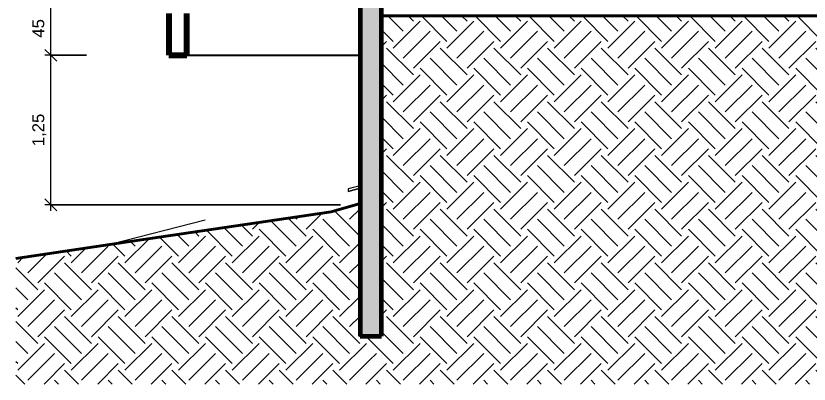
# Model space of a CAD drawing. Header units: millimetres. Extents: x -23755 to 62003, y -3000 to 6760.
# Drawn here: x 49388 to 56026, y -3000 to 80 of the extents above; entities that cross this region are included whole.
import ezdxf

# ---------------------------------------------------------------- set-up
doc = ezdxf.new("R2010")
doc.units = ezdxf.units.MM
for name, color, linetype, lineweight in [('A-ANNO-DIMS', 211, 'Continuous', 9), ('A-ANNO-DIMS-50', 211, 'Continuous', 9), ('A-WALL', 113, 'Continuous', 25), ('A-WALL-PATT', 111, 'Continuous', 25), ('C-TOPO', 7, 'Continuous', 9), ('S-BEAM', 12, 'Continuous', 25)]:
    doc.layers.add(name, color=color, linetype=linetype, lineweight=lineweight)
doc.styles.add('@Arial Unicode MS', font='', dxfattribs={"height": 100})
doc.styles.get('@Arial Unicode MS').set_extended_font_data('@Arial Unicode MS')
doc.dimstyles.new('CRT_-__Metros_-_Linha_de_chamada_3_5_mm', dxfattribs={"dimscale": 304.8, "dimtxt": 100.584485, "dimasz": 0.328084, "dimexe": 0.164042, "dimexo": 0.0625, "dimgap": 0.082021, "dimtad": 1, "dimdec": 0, "dimlfac": 0.1, "dimdsep": 46, "dimtxsty": '@Arial Unicode MS', "dimblk1": 'OBLIQUE', "dimblk2": 'OBLIQUE', "dimsah": 1, "dimcen": 0.09, "dimdle": 0.164042, "dimazin": 0, "dimtfac": 1, "dimtdec": 4, "dimtix": 1, "dimtmove": 0, "dimatfit": 3, "dimfxl": 0.984252, "dimfxlon": 1, "dimtvp": 1, "dimtolj": 1, "dimtzin": 0, "dimarcsym": 2})
doc.dimstyles.new('CRT_-__Metros_-_Linha_de_chamada_3_5_mm_1', dxfattribs={"dimscale": 304.8, "dimtxt": 100.584485, "dimasz": 0.328084, "dimexe": 0.164042, "dimexo": 0.0625, "dimgap": 0.082021, "dimtad": 1, "dimlfac": 0.001, "dimrnd": 0.01, "dimzin": 0, "dimdsep": 46, "dimtxsty": '@Arial Unicode MS', "dimblk1": 'OBLIQUE', "dimblk2": 'OBLIQUE', "dimsah": 1, "dimcen": 0.09, "dimdle": 0.164042, "dimazin": 0, "dimtfac": 1, "dimtdec": 4, "dimtix": 1, "dimtmove": 0, "dimatfit": 3, "dimfxl": 0.984252, "dimfxlon": 1, "dimtvp": 1, "dimtolj": 1, "dimtzin": 0, "dimarcsym": 2})
pattern_1 = [(45, (55688.8, 2055.08), (0, 449.013), [317.5, -317.5]), (45, (55773, 1970.9), (0, 449.013), [317.5, -317.5]), (45, (55857.17, 1886.7), (0, 449.013), [317.5, -317.5]), (135, (55688.8, 2111.2), (-449.013, 3e-14), [317.5, -317.5]), (135, (55773, 2195.4), (-449.013, 3e-14), [317.5, -317.5]), (135, (55857.17, 2279.6), (-449.013, 3e-14), [317.5, -317.5])]

# ---------------------------------------------------------------- blocks, each defined once
blk = doc.blocks.new('DIMBLOCK85-C')
at = {"layer": 'A-ANNO-DIMS-50', "lineweight": 18, "transparency": 16777216}
for p, q in [((49680.2, -250), (49630.2, -200)), ((49680.2, -250), (49730.2, -300)), ((49680.2, -1500), (49630.2, -1450)), ((49680.2, -1500), (49730.2, -1550))]:
    blk.add_line(p, q, dxfattribs=at)
at = {"layer": 'A-ANNO-DIMS-50', "transparency": 16777216}
for p, q in [((49980.2, -250), (49630.2, -250)), ((49680.2, -1550), (49680.2, -250)), ((49680.2, -250), (49980.2, -250)), ((52105.8, -1500), (49630.2, -1500)), ((49680.2, -1500), (52105.8, -1500))]:
    blk.add_line(p, q, dxfattribs=at)
at = {"layer": 'A-ANNO-DIMS-50', "color": 0, "transparency": 16777216, "insert": (49525.4, -1010.3), "char_height": 100, "width": 324.675, "attachment_point": 1, "rotation": 90, "line_spacing_factor": 1.117605, "style": '@Arial Unicode MS'}
blk.add_mtext('1,25', dxfattribs=at)
blk = doc.blocks.new('_Oblique')
at = {"color": 0, "linetype": 'ByBlock', "lineweight": -2}
blk.add_line((-0.5, -0.5), (0.5, 0.5), dxfattribs=at)
blk = doc.blocks.new('DIMBLOCK86-C')
at = {"layer": 'A-ANNO-DIMS-50', "lineweight": 18, "transparency": 16777216}
for p, q in [((49680.2, 200), (49630.2, 250)), ((49680.2, 200), (49730.2, 150)), ((49680.2, -250), (49630.2, -200)), ((49680.2, -250), (49730.2, -300))]:
    blk.add_line(p, q, dxfattribs=at)
at = {"layer": 'A-ANNO-DIMS-50', "transparency": 16777216}
for p, q in [((49980.2, 200), (49630.2, 200)), ((49680.2, -250), (49680.2, 200)), ((49680.2, 200), (49980.2, 200)), ((49980.2, -250), (49630.2, -250)), ((49680.2, -250), (49980.2, -250))]:
    blk.add_line(p, q, dxfattribs=at)
at = {"layer": 'A-ANNO-DIMS-50', "color": 0, "transparency": 16777216, "insert": (49525.4, -102.4), "char_height": 100, "width": 185.873, "attachment_point": 1, "rotation": 90, "line_spacing_factor": 1.117605, "style": '@Arial Unicode MS'}
blk.add_mtext('45', dxfattribs=at)

msp = doc.modelspace()

# ---------------------------------------------------------------- hatches: boundary and pattern name
at = {"layer": 'A-WALL-PATT'}
msp.add_hatch(color=256, dxfattribs=at).paths.add_polyline_path([(52268.272, -2600), (52448.272, -2600), (52448.272, 200), (52268.272, 200), (52268.272, -882.729)])
at = {"layer": 'C-TOPO'}
h = msp.add_hatch(dxfattribs=at)
h.set_pattern_fill('FP_55', color=256, style=0, pattern_type=2)
h.set_pattern_definition(pattern_1)
h.paths.add_polyline_path([(57963.526, -3000), (60488.272, -3000), (60488.272, 0), (60308.272, 0), (60308.272, 79.84), (57308.272, 79.84), (57308.272, 0), (57128.272, 0), (57128.272, 79.84), (52448.272, 79.84), (52448.272, -2600), (52348.272, -2600), (52348.272, -3000), (57308.272, -3000)])
h = msp.add_hatch(dxfattribs=at)
h.set_pattern_fill('FP_55', color=256, style=0, pattern_type=2)
h.set_pattern_definition(pattern_1)
h.paths.add_polyline_path([(52268.272, -3000), (52348.272, -3000), (52348.272, -2600), (52268.272, -2600), (52268.272, -1490.432), (52026.009, -1558.917), (49387.808, -1947.919), (49387.808, -3000), (52026.009, -3000)])

# ---------------------------------------------------------------- linework, layer by layer
at = {"layer": 'A-WALL', "lineweight": 60}
for p, q in [((52268.272, 200), (52268.272, -2600)), ((52448.272, -2600), (52448.272, 200)), ((52268.272, -2600), (52448.272, -2600))]:
    msp.add_line(p, q, dxfattribs=at)
at = {"layer": 'C-TOPO', "lineweight": 40}
for p, q in [((52448.272, 79.84), (54097.486, 79.84)), ((54097.486, 79.84), (57128.272, 79.84)), ((52268.272, -1490.432), (52026.009, -1558.917)), ((52026.009, -1558.917), (50588.107, -1770.935)), ((50588.107, -1770.935), (49387.808, -1947.919))]:
    msp.add_line(p, q, dxfattribs=at)
at = {"layer": 'C-TOPO'}
for p, q in [((52448.272, 79.84), (54097.486, 79.84)), ((54097.486, 79.84), (57128.272, 79.84)), ((52268.272, -1340.196), (52168.272, -1367.568)), ((52268.272, -1340.196), (52168.272, -1367.568)), ((52168.272, -1387.774), (52268.272, -1360.402)), ((52268.272, -1360.402), (52168.272, -1387.774)), ((52168.272, -1387.774), (52268.272, -1360.863)), ((52194.817, -1360.974), (52168.272, -1367.568)), ((52168.272, -1367.568), (52168.272, -1387.774)), ((52168.272, -1367.568), (52168.272, -1387.774)), ((52168.272, -1387.774), (52201.26, -1378.897)), ((52268.272, -1490.432), (52026.009, -1558.917)), ((52026.009, -1558.917), (50588.107, -1770.935)), ((52009.934, -1562.386), (52026.009, -1558.917)), ((50971.322, -1628.257), (50189.276, -1829.743)), ((49387.808, -1947.919), (50588.107, -1770.935))]:
    msp.add_line(p, q, dxfattribs=at)
at = {"layer": 'S-BEAM', "lineweight": 80}
for p, q in [((50668.272, 100), (50668.272, -250)), ((50818.272, -250), (50818.272, 100)), ((50668.272, -250), (50818.272, -250))]:
    msp.add_line(p, q, dxfattribs=at)
at = {"layer": 'S-BEAM'}
msp.add_line((50818.272, -250), (52268.272, -250), dxfattribs=at)

# ---------------------------------------------------------------- dimensions: what is measured, and where the dimension line sits
at = {"layer": 'A-ANNO-DIMS'}
for base, p1, p2, dimstyle, override, picture, middle in [((49680.189, 200), (49980.189, -250), (49980.189, 200), 'CRT_-__Metros_-_Linha_de_chamada_3_5_mm', {"dimpost": '<>', "dimfxl": 450}, 'DIMBLOCK86-C', (49604.337, -25)), ((49680.189, -250), (52105.822, -1500), (49980.189, -250), 'CRT_-__Metros_-_Linha_de_chamada_3_5_mm_1', {"dimpost": '<>', "dimfxl": 2465.931149}, 'DIMBLOCK85-C', (49604.098, -875))]:
    dim = msp.add_linear_dim(base=base, p1=p1, p2=p2, angle=90, dimstyle=dimstyle, override=override, dxfattribs=at)
    dim.commit()
    dim.dimension.update_dxf_attribs({"geometry": picture, "text_midpoint": middle})

doc.saveas('drawing.dxf')
